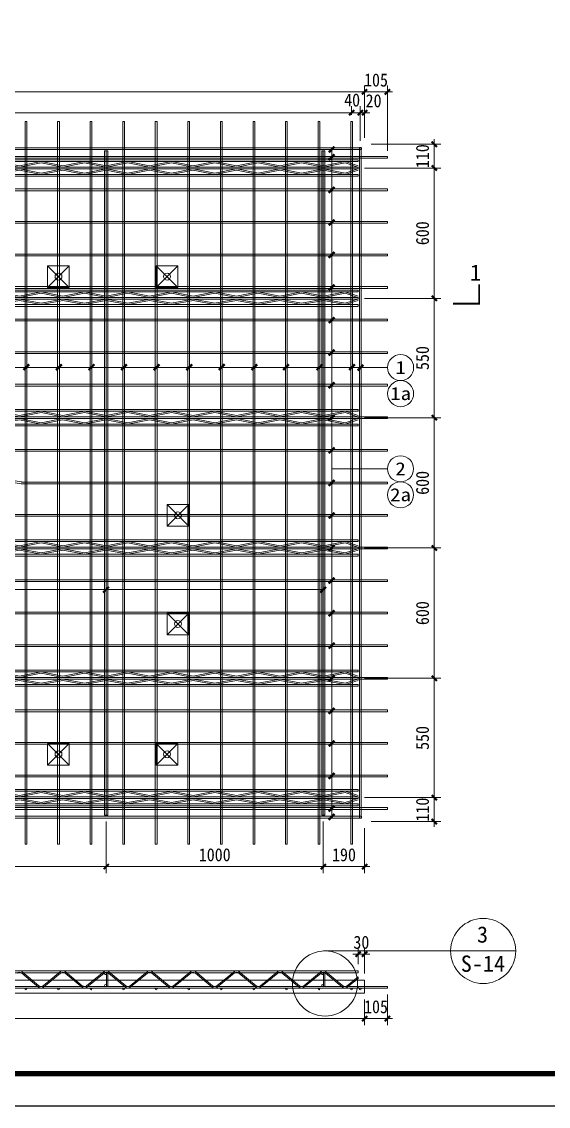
# Model space of a CAD drawing. Header units: millimetres. Extents: x 0 to 28815, y -2 to 20487.
# Drawn here: x 19755 to 22180, y -2 to 4994 of the extents above; entities that cross this region are included whole.
import ezdxf
from ezdxf.enums import TextEntityAlignment as Align

# ---------------------------------------------------------------- set-up
doc = ezdxf.new("R2010")
doc.units = ezdxf.units.MM
for name, color, linetype in [('DBD6X-1##长度', 4, 'Continuous'), ('S-DETL-TEXT', 7, 'Continuous'), ('YZ-标题文字', 2, 'Continuous'), ('YZ-索引图号', 3, 'Continuous'), ('图框2', 1, 'Continuous'), ('图框线', 7, 'Continuous'), ('桁架', 4, 'Continuous'), ('钢筋', 7, 'Continuous')]:
    doc.layers.add(name, color=color, linetype=linetype)
for name, color, linetype, lineweight in [('PUB_DIM', 3, 'Continuous', 15), ('YG-标注', 151, 'Continuous', 15), ('YZ-符号', 96, 'Continuous', 9), ('墙板支撑', 7, 'Continuous', 15), ('文字标注', 7, 'Continuous', 15), ('轮廓线', 2, 'Continuous', 13)]:
    doc.layers.add(name, color=color, linetype=linetype, lineweight=lineweight)
doc.styles.add('YG-样式 2', font='simhei.ttf')
doc.styles.add('YZ-样式 1', font='simhei.ttf', dxfattribs={"width": 0.85})
doc.styles.add('YZ-样式 2', font='simhei.ttf', dxfattribs={"width": 0.9})
doc.dimstyles.new('YZ-30', dxfattribs={"dimscale": 30, "dimtxt": 2, "dimasz": 0.8, "dimexe": 1, "dimexo": 1, "dimgap": 0.8, "dimtad": 1, "dimdec": 0, "dimzin": 1, "dimdsep": 46, "dimtxsty": 'YZ-样式 2', "dimblk": 'ARCHTICK', "dimcen": 250, "dimdle": 0.8, "dimclrd": 151, "dimclre": 151, "dimclrt": 7, "dimazin": 0, "dimtfac": 1, "dimtdec": 0, "dimtix": 1, "dimtmove": 2, "dimatfit": 2, "dimldrblk": 'ARCHTICK', "dimfxl": 1, "dimlwd": 9, "dimlwe": 9, "dimarcsym": 0})

# ---------------------------------------------------------------- blocks, each defined once
blk = doc.blocks.new('_ArchTick')
at = {"color": 0, "linetype": 'ByBlock', "const_width": 0.4}
blk.add_lwpolyline([(-0.5, -0.5), (0.5, 0.5)], dxfattribs=at)
blk = doc.blocks.new('*D213')
at = {"layer": 'DBD6X-1##长度', "color": 151, "lineweight": 9, "ltscale": 30, "transparency": 16777216}
for p, q in [((17614.2, 4459.5), (17614.2, 4700.7)), ((21334.2, 4459.5), (21334.2, 4700.7)), ((17590.2, 4670.7), (21358.2, 4670.7))]:
    blk.add_line(p, q, dxfattribs=at)
at = {"layer": 'Defpoints', "color": 0, "ltscale": 30, "transparency": 16777216}
for p in [(21334.2, 4670.7), (17614.2, 4429.5), (21334.2, 4429.5)]:
    blk.add_point(p, dxfattribs=at)
at = {"layer": 'DBD6X-1##长度', "color": 151, "lineweight": 9, "ltscale": 30, "transparency": 16777216, "xscale": 24, "yscale": 24, "zscale": 24, "rotation": 180}
blk.add_blockref('_ArchTick', (17614.2, 4670.7), dxfattribs=at)
at = {"layer": 'DBD6X-1##长度', "color": 151, "lineweight": 9, "ltscale": 30, "transparency": 16777216, "xscale": 24, "yscale": 24, "zscale": 24}
blk.add_blockref('_ArchTick', (21334.2, 4670.7), dxfattribs=at)
at = {"layer": 'DBD6X-1##长度', "color": 7, "lineweight": 9, "ltscale": 30, "transparency": 16777216, "insert": (19474.2, 4725), "char_height": 60, "attachment_point": 5, "style": 'YZ-样式 2'}
blk.add_mtext('3720', dxfattribs=at)
blk = doc.blocks.new('*D214')
at = {"layer": 'Defpoints', "color": 0, "ltscale": 30, "transparency": 16777216}
for p in [(21439.2, 4670.7), (21334.2, 4429.5), (21439.2, 4369.5)]:
    blk.add_point(p, dxfattribs=at)
at = {"layer": '钢筋', "color": 151, "lineweight": 9, "ltscale": 30, "transparency": 16777216}
for p, q in [((21334.2, 4459.5), (21334.2, 4700.7)), ((21439.2, 4399.5), (21439.2, 4700.7)), ((21334.2, 4670.7), (21310.2, 4670.7)), ((21334.2, 4670.7), (21439.2, 4670.7)), ((21439.2, 4670.7), (21463.2, 4670.7))]:
    blk.add_line(p, q, dxfattribs=at)
at = {"layer": '钢筋', "color": 151, "lineweight": 9, "ltscale": 30, "transparency": 16777216, "xscale": 24, "yscale": 24, "zscale": 24}
blk.add_blockref('_ArchTick', (21334.2, 4670.7), dxfattribs=at)
at = {"layer": '钢筋', "color": 151, "lineweight": 9, "ltscale": 30, "transparency": 16777216, "xscale": 24, "yscale": 24, "zscale": 24, "rotation": 180}
blk.add_blockref('_ArchTick', (21439.2, 4670.7), dxfattribs=at)
at = {"layer": '钢筋', "color": 7, "ltscale": 30, "transparency": 16777216, "insert": (21386.7, 4725), "char_height": 60, "attachment_point": 5, "style": 'YZ-样式 2'}
blk.add_mtext('105', dxfattribs=at)
blk = doc.blocks.new('*D215')
at = {"layer": 'Defpoints', "color": 0, "ltscale": 30, "transparency": 16777216}
for p in [(21314.2, 4574.8), (21274.2, 4534.5), (21314.2, 4414.5)]:
    blk.add_point(p, dxfattribs=at)
at = {"layer": '钢筋', "color": 151, "lineweight": 9, "ltscale": 30, "transparency": 16777216}
for p, q in [((21274.2, 4564.5), (21274.2, 4604.8)), ((21314.2, 4444.5), (21314.2, 4604.8)), ((21274.2, 4574.8), (21250.2, 4574.8)), ((21274.2, 4574.8), (21314.2, 4574.8)), ((21314.2, 4574.8), (21338.2, 4574.8))]:
    blk.add_line(p, q, dxfattribs=at)
at = {"layer": '钢筋', "color": 151, "lineweight": 9, "ltscale": 30, "transparency": 16777216, "xscale": 24, "yscale": 24, "zscale": 24}
blk.add_blockref('_ArchTick', (21274.2, 4574.8), dxfattribs=at)
at = {"layer": '钢筋', "color": 151, "lineweight": 9, "ltscale": 30, "transparency": 16777216, "xscale": 24, "yscale": 24, "zscale": 24, "rotation": 180}
blk.add_blockref('_ArchTick', (21314.2, 4574.8), dxfattribs=at)
at = {"layer": '钢筋', "color": 7, "ltscale": 30, "transparency": 16777216, "insert": (21276.8, 4632.8), "char_height": 60, "attachment_point": 5, "style": 'YZ-样式 2'}
blk.add_mtext('40', dxfattribs=at)
blk = doc.blocks.new('*D216')
at = {"layer": 'Defpoints', "color": 0, "ltscale": 30, "transparency": 16777216}
for p in [(21274.2, 4574.8), (17674.2, 4534.5), (21274.2, 4534.5)]:
    blk.add_point(p, dxfattribs=at)
at = {"layer": '钢筋', "color": 151, "lineweight": 9, "ltscale": 30, "transparency": 16777216}
for p, q in [((17674.2, 4564.5), (17674.2, 4604.8)), ((21274.2, 4564.5), (21274.2, 4604.8)), ((17650.2, 4574.8), (21298.2, 4574.8))]:
    blk.add_line(p, q, dxfattribs=at)
at = {"layer": '钢筋', "color": 151, "lineweight": 9, "ltscale": 30, "transparency": 16777216, "xscale": 24, "yscale": 24, "zscale": 24, "rotation": 180}
blk.add_blockref('_ArchTick', (17674.2, 4574.8), dxfattribs=at)
at = {"layer": '钢筋', "color": 151, "lineweight": 9, "ltscale": 30, "transparency": 16777216, "xscale": 24, "yscale": 24, "zscale": 24}
blk.add_blockref('_ArchTick', (21274.2, 4574.8), dxfattribs=at)
at = {"layer": '钢筋', "color": 7, "ltscale": 30, "transparency": 16777216, "insert": (19474.2, 4629.2), "char_height": 60, "attachment_point": 5, "style": 'YZ-样式 2'}
blk.add_mtext('150x24=3600', dxfattribs=at)
blk = doc.blocks.new('*D217')
at = {"layer": 'Defpoints', "color": 0, "ltscale": 30, "transparency": 16777216}
for p in [(21304.2, 4319.5), (21304.2, 3719.5), (21655.3, 3719.5)]:
    blk.add_point(p, dxfattribs=at)
at = {"layer": 'YG-标注', "color": 151, "lineweight": 9, "ltscale": 30, "transparency": 16777216}
for p, q in [((21334.2, 4319.5), (21685.3, 4319.5)), ((21655.3, 4343.5), (21655.3, 3695.5)), ((21334.2, 3719.5), (21685.3, 3719.5))]:
    blk.add_line(p, q, dxfattribs=at)
at = {"layer": 'YG-标注', "color": 151, "lineweight": 9, "ltscale": 30, "transparency": 16777216, "xscale": 24, "yscale": 24, "zscale": 24}
for p, rotation in [((21655.3, 4319.5), 90), ((21655.3, 3719.5), 270)]:
    blk.add_blockref('_ArchTick', p, dxfattribs=dict(at, rotation=rotation))
at = {"layer": 'YG-标注', "color": 7, "lineweight": 9, "ltscale": 30, "transparency": 16777216, "insert": (21601, 4019.5), "char_height": 60, "attachment_point": 5, "rotation": 90, "style": 'YZ-样式 2'}
blk.add_mtext('600', dxfattribs=at)
blk = doc.blocks.new('*D218')
at = {"layer": 'Defpoints', "color": 0, "ltscale": 30, "transparency": 16777216}
for p in [(21304.2, 1419.5), (21655.3, 1419.5), (21334.2, 1309.5)]:
    blk.add_point(p, dxfattribs=at)
at = {"layer": '钢筋', "color": 151, "lineweight": 9, "ltscale": 30, "transparency": 16777216}
for p, q in [((21334.2, 1419.5), (21685.3, 1419.5)), ((21655.3, 1419.5), (21655.3, 1443.5)), ((21655.3, 1309.5), (21655.3, 1419.5)), ((21364.2, 1309.5), (21685.3, 1309.5)), ((21655.3, 1309.5), (21655.3, 1285.5))]:
    blk.add_line(p, q, dxfattribs=at)
at = {"layer": '钢筋', "color": 151, "lineweight": 9, "ltscale": 30, "transparency": 16777216, "xscale": 24, "yscale": 24, "zscale": 24}
for p, rotation in [((21655.3, 1419.5), 270), ((21655.3, 1309.5), 90)]:
    blk.add_blockref('_ArchTick', p, dxfattribs=dict(at, rotation=rotation))
at = {"layer": '钢筋', "color": 7, "ltscale": 30, "transparency": 16777216, "insert": (21601, 1364.5), "char_height": 60, "attachment_point": 5, "rotation": 90, "style": 'YZ-样式 2'}
blk.add_mtext('110', dxfattribs=at)
blk = doc.blocks.new('*D219')
at = {"layer": 'Defpoints', "color": 0, "ltscale": 30, "transparency": 16777216}
for p in [(21304.2, 3169.5), (21304.2, 2569.5), (21655.3, 2569.5)]:
    blk.add_point(p, dxfattribs=at)
at = {"layer": '钢筋', "color": 151, "lineweight": 9, "ltscale": 30, "transparency": 16777216}
for p, q in [((21334.2, 3169.5), (21685.3, 3169.5)), ((21655.3, 3193.5), (21655.3, 2545.5)), ((21334.2, 2569.5), (21685.3, 2569.5))]:
    blk.add_line(p, q, dxfattribs=at)
at = {"layer": '钢筋', "color": 151, "lineweight": 9, "ltscale": 30, "transparency": 16777216, "xscale": 24, "yscale": 24, "zscale": 24}
for p, rotation in [((21655.3, 3169.5), 90), ((21655.3, 2569.5), 270)]:
    blk.add_blockref('_ArchTick', p, dxfattribs=dict(at, rotation=rotation))
at = {"layer": '钢筋', "color": 7, "ltscale": 30, "transparency": 16777216, "insert": (21601, 2869.5), "char_height": 60, "attachment_point": 5, "rotation": 90, "style": 'YZ-样式 2'}
blk.add_mtext('600', dxfattribs=at)
blk = doc.blocks.new('*D220')
at = {"layer": 'Defpoints', "color": 0, "ltscale": 30, "transparency": 16777216}
for p in [(21304.2, 2569.5), (21304.2, 1969.5), (21655.3, 1969.5)]:
    blk.add_point(p, dxfattribs=at)
at = {"layer": '钢筋', "color": 151, "lineweight": 9, "ltscale": 30, "transparency": 16777216}
for p, q in [((21334.2, 2569.5), (21685.3, 2569.5)), ((21655.3, 2593.5), (21655.3, 1945.5)), ((21334.2, 1969.5), (21685.3, 1969.5))]:
    blk.add_line(p, q, dxfattribs=at)
at = {"layer": '钢筋', "color": 151, "lineweight": 9, "ltscale": 30, "transparency": 16777216, "xscale": 24, "yscale": 24, "zscale": 24}
for p, rotation in [((21655.3, 2569.5), 90), ((21655.3, 1969.5), 270)]:
    blk.add_blockref('_ArchTick', p, dxfattribs=dict(at, rotation=rotation))
at = {"layer": '钢筋', "color": 7, "ltscale": 30, "transparency": 16777216, "insert": (21601, 2269.5), "char_height": 60, "attachment_point": 5, "rotation": 90, "style": 'YZ-样式 2'}
blk.add_mtext('600', dxfattribs=at)
blk = doc.blocks.new('*D221')
at = {"layer": 'Defpoints', "color": 0, "ltscale": 30, "transparency": 16777216}
for p in [(21304.2, 1969.5), (21304.2, 1419.5), (21655.3, 1419.5)]:
    blk.add_point(p, dxfattribs=at)
at = {"layer": '钢筋', "color": 151, "lineweight": 9, "ltscale": 30, "transparency": 16777216}
for p, q in [((21334.2, 1969.5), (21685.3, 1969.5)), ((21655.3, 1993.5), (21655.3, 1395.5)), ((21334.2, 1419.5), (21685.3, 1419.5))]:
    blk.add_line(p, q, dxfattribs=at)
at = {"layer": '钢筋', "color": 151, "lineweight": 9, "ltscale": 30, "transparency": 16777216, "xscale": 24, "yscale": 24, "zscale": 24}
for p, rotation in [((21655.3, 1969.5), 90), ((21655.3, 1419.5), 270)]:
    blk.add_blockref('_ArchTick', p, dxfattribs=dict(at, rotation=rotation))
at = {"layer": '钢筋', "color": 7, "ltscale": 30, "transparency": 16777216, "insert": (21601, 1694.5), "char_height": 60, "attachment_point": 5, "rotation": 90, "style": 'YZ-样式 2'}
blk.add_mtext('550', dxfattribs=at)
blk = doc.blocks.new('*D222')
at = {"layer": 'Defpoints', "color": 0, "ltscale": 30, "transparency": 16777216}
for p in [(21334.2, 4429.5), (21655.3, 4429.5), (21304.2, 4319.5)]:
    blk.add_point(p, dxfattribs=at)
at = {"layer": '钢筋', "color": 151, "lineweight": 9, "ltscale": 30, "transparency": 16777216}
for p, q in [((21655.3, 4429.5), (21655.3, 4453.5)), ((21364.2, 4429.5), (21685.3, 4429.5)), ((21655.3, 4319.5), (21655.3, 4429.5)), ((21334.2, 4319.5), (21685.3, 4319.5)), ((21655.3, 4319.5), (21655.3, 4295.5))]:
    blk.add_line(p, q, dxfattribs=at)
at = {"layer": '钢筋', "color": 151, "lineweight": 9, "ltscale": 30, "transparency": 16777216, "xscale": 24, "yscale": 24, "zscale": 24}
for p, rotation in [((21655.3, 4429.5), 270), ((21655.3, 4319.5), 90)]:
    blk.add_blockref('_ArchTick', p, dxfattribs=dict(at, rotation=rotation))
at = {"layer": '钢筋', "color": 7, "ltscale": 30, "transparency": 16777216, "insert": (21601, 4374.5), "char_height": 60, "attachment_point": 5, "rotation": 90, "style": 'YZ-样式 2'}
blk.add_mtext('110', dxfattribs=at)
blk = doc.blocks.new('A$C7C4453D7')
at = {"color": 3, "lineweight": 15, "xscale": -80, "yscale": 80, "zscale": 80, "rotation": 180}
blk.add_blockref('_ArchTick', (0, 0), dxfattribs=at)
blk = doc.blocks.new('*D226')
at = {"layer": 'Defpoints', "color": 0, "ltscale": 30, "transparency": 16777216}
for p in [(21334.2, 4574.8), (21314.2, 4414.5), (21334.2, 4429.5)]:
    blk.add_point(p, dxfattribs=at)
at = {"layer": '钢筋', "color": 151, "lineweight": 9, "ltscale": 30, "transparency": 16777216}
for p, q in [((21314.2, 4444.5), (21314.2, 4604.8)), ((21334.2, 4459.5), (21334.2, 4604.8)), ((21314.2, 4574.8), (21290.2, 4574.8)), ((21314.2, 4574.8), (21334.2, 4574.8)), ((21334.2, 4574.8), (21358.2, 4574.8))]:
    blk.add_line(p, q, dxfattribs=at)
at = {"layer": '钢筋', "color": 151, "lineweight": 9, "ltscale": 30, "transparency": 16777216, "xscale": 24, "yscale": 24, "zscale": 24}
blk.add_blockref('_ArchTick', (21314.2, 4574.8), dxfattribs=at)
at = {"layer": '钢筋', "color": 151, "lineweight": 9, "ltscale": 30, "transparency": 16777216, "xscale": 24, "yscale": 24, "zscale": 24, "rotation": 180}
blk.add_blockref('_ArchTick', (21334.2, 4574.8), dxfattribs=at)
at = {"layer": '钢筋', "color": 7, "ltscale": 30, "transparency": 16777216, "insert": (21375.5, 4629.2), "char_height": 60, "attachment_point": 5, "style": 'YZ-样式 2'}
blk.add_mtext('20', dxfattribs=at)
blk = doc.blocks.new('A$C04E44E2E')
at = {"layer": '桁架', "color": 4, "lineweight": 9}
for p, q in [((-3660, 38), (0, 38)), ((0, 30), (-3660, 30)), ((-3560, 10), (-3660, 30)), ((-3660, 23.7), (-3560.9, 4)), ((-3660, 4), (0, 4)), ((-3460, 30), (-3560, 10)), ((-3559.1, 4), (-3460, 23.7)), ((-3360, 10), (-3460, 30)), ((-3460, 23.7), (-3360.9, 4)), ((-3360.9, 4), (-3359.1, 4)), ((-3260, 30), (-3360, 10)), ((-3359.1, 4), (-3260, 23.7)), ((-3160, 10), (-3260, 30)), ((-3260, 23.7), (-3160.9, 4)), ((-3160.9, 4), (-3159.1, 4)), ((-3160.9, 4), (-3159.3, 4)), ((-3060, 30), (-3160, 10)), ((-3159.1, 4), (-3060, 23.7)), ((-2960, 10), (-3060, 30)), ((-3060, 23.7), (-2960.9, 4)), ((-2960.9, 4), (-2959.1, 4)), ((-2960.9, 4), (-2959.1, 4)), ((-2960.9, 4), (-2959.3, 4)), ((-2860, 30), (-2960, 10)), ((-2959.1, 4), (-2860, 23.7)), ((-2760, 10), (-2860, 30)), ((-2860, 23.7), (-2760.9, 4)), ((-2760.9, 4), (-2759.1, 4)), ((-2660, 30), (-2760, 10)), ((-2759.1, 4), (-2660, 23.7)), ((-2560, 10), (-2660, 30)), ((-2660, 23.7), (-2560.9, 4)), ((-2560.9, 4), (-2559.1, 4)), ((-2460, 30), (-2560, 10)), ((-2559.1, 4), (-2460, 23.7)), ((-2360, 10), (-2460, 30)), ((-2460, 23.7), (-2360.9, 4)), ((-2360.9, 4), (-2359.1, 4)), ((-2260, 30), (-2360, 10)), ((-2359.1, 4), (-2260, 23.7)), ((-2160, 10), (-2260, 30)), ((-2260, 23.7), (-2160.9, 4)), ((-2160.9, 4), (-2159.1, 4)), ((-2060, 30), (-2160, 10)), ((-2159.1, 4), (-2060, 23.7)), ((-1960, 10), (-2060, 30)), ((-2060, 23.7), (-1960.9, 4)), ((-1960.9, 4), (-1959.3, 4)), ((-1860, 30), (-1960, 10)), ((-1959.3, 4), (-1860, 23.7)), ((-1760, 10), (-1860, 30)), ((-1860, 23.7), (-1760.9, 4)), ((-1760.9, 4), (-1759.1, 4)), ((-1660, 30), (-1760, 10)), ((-1759.1, 4), (-1660, 23.7)), ((-1560, 10), (-1660, 30)), ((-1660, 23.7), (-1560.9, 4)), ((-1560.9, 4), (-1559.1, 4)), ((-1460, 30), (-1560, 10)), ((-1559.1, 4), (-1460, 23.7)), ((-1360, 10), (-1460, 30)), ((-1460, 23.7), (-1360.9, 4)), ((-1360.9, 4), (-1359.1, 4)), ((-1260, 30), (-1360, 10)), ((-1359.1, 4), (-1260, 23.7)), ((-1160, 10), (-1260, 30)), ((-1260, 23.7), (-1160.9, 4)), ((-1160.9, 4), (-1159.1, 4)), ((-1160.9, 4), (-1159.3, 4)), ((-1060, 30), (-1160, 10)), ((-1159.1, 4), (-1060, 23.7)), ((-960, 10), (-1060, 30)), ((-1060, 23.7), (-960.9, 4)), ((-960.9, 4), (-959.1, 4)), ((-960.9, 4), (-959.1, 4)), ((-960.9, 4), (-959.3, 4)), ((-860, 30), (-960, 10)), ((-959.1, 4), (-860, 23.7)), ((-760, 10), (-860, 30)), ((-860, 23.7), (-760.9, 4)), ((-760.9, 4), (-759.1, 4)), ((-660, 30), (-760, 10)), ((-759.1, 4), (-660, 23.7)), ((-560, 10), (-660, 30)), ((-660, 23.7), (-560.9, 4)), ((-560.9, 4), (-559.1, 4)), ((-460, 30), (-560, 10)), ((-559.1, 4), (-460, 23.7)), ((-360, 10), (-460, 30)), ((-460, 23.7), (-360.9, 4)), ((-360.9, 4), (-359.1, 4)), ((-260, 30), (-360, 10)), ((-359.1, 4), (-260, 23.7)), ((-160, 10), (-260, 30)), ((-260, 23.7), (-160.9, 4)), ((-160.9, 4), (-159.1, 4)), ((-60, 30), (-160, 10)), ((-159.1, 4), (-60, 23.7)), ((0.2, 10), (-60, 30)), ((-60, 23.7), (-0.7, 4)), ((0, 38), (0, 30)), ((0, 4), (0, -4)), ((0, -4), (-3660, -4)), ((-3660, -22.7), (-3560.9, -4)), ((-3560, -10), (-3660, -29)), ((0, -29), (-3660, -29)), ((-3660, -37), (0, -37)), ((-3460, -29), (-3560, -10)), ((-3559.1, -4), (-3460, -22.7)), ((-3460, -22.7), (-3360.9, -4)), ((-3360, -10), (-3460, -29)), ((-3360.9, -4), (-3359.1, -4)), ((-3260, -29), (-3360, -10)), ((-3359.1, -4), (-3260, -22.7)), ((-3260, -22.7), (-3160.9, -4)), ((-3160, -10), (-3260, -29)), ((-3160.9, -4), (-3159.1, -4)), ((-3160.9, -4), (-3159.3, -4)), ((-3060, -29), (-3160, -10)), ((-3159.1, -4), (-3060, -22.7)), ((-3060, -22.7), (-2960.9, -4)), ((-2960, -10), (-3060, -29)), ((-2960.9, -4), (-2959.1, -4)), ((-2960.9, -4), (-2959.1, -4)), ((-2960.9, -4), (-2959.3, -4)), ((-2860, -29), (-2960, -10)), ((-2959.1, -4), (-2860, -22.7)), ((-2860, -22.7), (-2760.9, -4)), ((-2760, -10), (-2860, -29)), ((-2760.9, -4), (-2759.1, -4)), ((-2660, -29), (-2760, -10)), ((-2759.1, -4), (-2660, -22.7)), ((-2660, -22.7), (-2560.9, -4)), ((-2560, -10), (-2660, -29)), ((-2560.9, -4), (-2559.1, -4)), ((-2460, -29), (-2560, -10)), ((-2559.1, -4), (-2460, -22.7)), ((-2460, -22.7), (-2360.9, -4)), ((-2360, -10), (-2460, -29)), ((-2360.9, -4), (-2359.1, -4)), ((-2260, -29), (-2360, -10)), ((-2359.1, -4), (-2260, -22.7)), ((-2260, -22.7), (-2160.9, -4)), ((-2160, -10), (-2260, -29)), ((-2160.9, -4), (-2159.1, -4)), ((-2060, -29), (-2160, -10)), ((-2159.1, -4), (-2060, -22.7)), ((-2060, -22.7), (-1960.9, -4)), ((-1960, -10), (-2060, -29)), ((-1960.9, -4), (-1959.3, -4)), ((-1860, -29), (-1960, -10)), ((-1959.3, -4), (-1860, -22.7)), ((-1860, -22.7), (-1760.9, -4)), ((-1760, -10), (-1860, -29)), ((-1760.9, -4), (-1759.1, -4)), ((-1660, -29), (-1760, -10)), ((-1759.1, -4), (-1660, -22.7)), ((-1660, -22.7), (-1560.9, -4)), ((-1560, -10), (-1660, -29)), ((-1560.9, -4), (-1559.1, -4)), ((-1460, -29), (-1560, -10)), ((-1559.1, -4), (-1460, -22.7)), ((-1460, -22.7), (-1360.9, -4)), ((-1360, -10), (-1460, -29)), ((-1360.9, -4), (-1359.1, -4)), ((-1260, -29), (-1360, -10)), ((-1359.1, -4), (-1260, -22.7)), ((-1260, -22.7), (-1160.9, -4)), ((-1160, -10), (-1260, -29)), ((-1160.9, -4), (-1159.1, -4)), ((-1160.9, -4), (-1159.3, -4)), ((-1060, -29), (-1160, -10)), ((-1159.1, -4), (-1060, -22.7)), ((-1060, -22.7), (-960.9, -4)), ((-960, -10), (-1060, -29)), ((-960.9, -4), (-959.1, -4)), ((-960.9, -4), (-959.1, -4)), ((-960.9, -4), (-959.3, -4)), ((-860, -29), (-960, -10)), ((-959.1, -4), (-860, -22.7)), ((-860, -22.7), (-760.9, -4)), ((-760, -10), (-860, -29)), ((-760.9, -4), (-759.1, -4)), ((-660, -29), (-760, -10)), ((-759.1, -4), (-660, -22.7)), ((-660, -22.7), (-560.9, -4)), ((-560, -10), (-660, -29)), ((-560.9, -4), (-559.1, -4)), ((-460, -29), (-560, -10)), ((-559.1, -4), (-460, -22.7)), ((-460, -22.7), (-360.9, -4)), ((-360, -10), (-460, -29)), ((-360.9, -4), (-359.1, -4)), ((-260, -29), (-360, -10)), ((-359.1, -4), (-260, -22.7)), ((-260, -22.7), (-160.9, -4)), ((-160, -10), (-260, -29)), ((-160.9, -4), (-159.1, -4)), ((-60, -29), (-160, -10)), ((-159.1, -4), (-60, -22.7)), ((-60, -22.7), (-0.7, -4)), ((0.2, -10), (-60, -29)), ((0, -37), (0, -29))]:
    blk.add_line(p, q, dxfattribs=at)
blk = doc.blocks.new('*D227')
at = {"layer": 'Defpoints', "color": 0, "ltscale": 30, "transparency": 16777216}
for p in [(21304.2, 3719.5), (21655.3, 3719.5), (21304.2, 3169.5)]:
    blk.add_point(p, dxfattribs=at)
at = {"layer": 'YG-标注', "color": 151, "lineweight": 9, "ltscale": 30, "transparency": 16777216}
for p, q in [((21334.2, 3719.5), (21685.3, 3719.5)), ((21655.3, 3145.5), (21655.3, 3743.5)), ((21334.2, 3169.5), (21685.3, 3169.5))]:
    blk.add_line(p, q, dxfattribs=at)
at = {"layer": 'YG-标注', "color": 151, "lineweight": 9, "ltscale": 30, "transparency": 16777216, "xscale": 24, "yscale": 24, "zscale": 24}
for p, rotation in [((21655.3, 3719.5), 90), ((21655.3, 3169.5), 270)]:
    blk.add_blockref('_ArchTick', p, dxfattribs=dict(at, rotation=rotation))
at = {"layer": 'YG-标注', "color": 7, "ltscale": 30, "transparency": 16777216, "insert": (21601, 3444.5), "char_height": 60, "attachment_point": 5, "rotation": 90, "style": 'YZ-样式 2'}
blk.add_mtext('550', dxfattribs=at)
blk = doc.blocks.new('A$C0ABE7B75')
at = {"layer": '钢筋', "color": 4, "lineweight": 13}
for points in [[(-7.3, 0), (7.2, 0), (7.2, 3000), (7.2, 3060), (-7.3, 3060)], [(-7.3, 3060), (-7.3, 3060), (-7.3, 0)], [(-0.8, 3060), (-0.8, 3000), (-0.8, 0)]]:
    blk.add_lwpolyline(points, dxfattribs=at)
blk = doc.blocks.new('*D246')
at = {"layer": 'Defpoints', "color": 0, "ltscale": 30, "transparency": 16777216}
for p in [(18944, 1339.5), (20144, 1339.5), (20144, 1101.7)]:
    blk.add_point(p, dxfattribs=at)
at = {"layer": 'YG-标注', "color": 151, "lineweight": 9, "ltscale": 30, "transparency": 16777216}
for p, q in [((18944, 1309.5), (18944, 1071.7)), ((20144, 1309.5), (20144, 1071.7)), ((18920, 1101.7), (20168, 1101.7))]:
    blk.add_line(p, q, dxfattribs=at)
at = {"layer": 'YG-标注', "color": 151, "lineweight": 9, "ltscale": 30, "transparency": 16777216, "xscale": 24, "yscale": 24, "zscale": 24, "rotation": 180}
blk.add_blockref('_ArchTick', (18944, 1101.7), dxfattribs=at)
at = {"layer": 'YG-标注', "color": 151, "lineweight": 9, "ltscale": 30, "transparency": 16777216, "xscale": 24, "yscale": 24, "zscale": 24}
blk.add_blockref('_ArchTick', (20144, 1101.7), dxfattribs=at)
at = {"layer": 'YG-标注', "color": 7, "ltscale": 30, "transparency": 16777216, "insert": (19544, 1156), "char_height": 60, "attachment_point": 5, "style": 'YZ-样式 2'}
blk.add_mtext('1200', dxfattribs=at)
blk = doc.blocks.new('*D247')
at = {"layer": 'Defpoints', "color": 0, "ltscale": 30, "transparency": 16777216}
for p in [(20144, 1339.5), (21144, 1339.5), (21144, 1101.7)]:
    blk.add_point(p, dxfattribs=at)
at = {"layer": 'YG-标注', "color": 151, "lineweight": 9, "ltscale": 30, "transparency": 16777216}
for p, q in [((20144, 1309.5), (20144, 1071.7)), ((21144, 1309.5), (21144, 1071.7)), ((20120, 1101.7), (21168, 1101.7))]:
    blk.add_line(p, q, dxfattribs=at)
at = {"layer": 'YG-标注', "color": 151, "lineweight": 9, "ltscale": 30, "transparency": 16777216, "xscale": 24, "yscale": 24, "zscale": 24, "rotation": 180}
blk.add_blockref('_ArchTick', (20144, 1101.7), dxfattribs=at)
at = {"layer": 'YG-标注', "color": 151, "lineweight": 9, "ltscale": 30, "transparency": 16777216, "xscale": 24, "yscale": 24, "zscale": 24}
blk.add_blockref('_ArchTick', (21144, 1101.7), dxfattribs=at)
at = {"layer": 'YG-标注', "color": 7, "ltscale": 30, "transparency": 16777216, "insert": (20644, 1156), "char_height": 60, "attachment_point": 5, "style": 'YZ-样式 2'}
blk.add_mtext('1000', dxfattribs=at)
blk = doc.blocks.new('*D248')
at = {"layer": 'Defpoints', "color": 0, "ltscale": 30, "transparency": 16777216}
for p in [(21144, 1339.5), (21334.2, 1309.5), (21334.2, 1101.7)]:
    blk.add_point(p, dxfattribs=at)
at = {"layer": 'YG-标注', "color": 151, "lineweight": 9, "ltscale": 30, "transparency": 16777216}
for p, q in [((21144, 1309.5), (21144, 1071.7)), ((21334.2, 1279.5), (21334.2, 1071.7)), ((21120, 1101.7), (21358.2, 1101.7))]:
    blk.add_line(p, q, dxfattribs=at)
at = {"layer": 'YG-标注', "color": 151, "lineweight": 9, "ltscale": 30, "transparency": 16777216, "xscale": 24, "yscale": 24, "zscale": 24, "rotation": 180}
blk.add_blockref('_ArchTick', (21144, 1101.7), dxfattribs=at)
at = {"layer": 'YG-标注', "color": 151, "lineweight": 9, "ltscale": 30, "transparency": 16777216, "xscale": 24, "yscale": 24, "zscale": 24}
blk.add_blockref('_ArchTick', (21334.2, 1101.7), dxfattribs=at)
at = {"layer": 'YG-标注', "color": 7, "ltscale": 30, "transparency": 16777216, "insert": (21239.1, 1156), "char_height": 60, "attachment_point": 5, "style": 'YZ-样式 2'}
blk.add_mtext('190', dxfattribs=at)
blk = doc.blocks.new('*D257')
at = {"layer": 'Defpoints', "color": 0, "ltscale": 30, "transparency": 16777216}
for p in [(17614.2, 519.2), (21334.2, 519.2), (21334.2, 401.7)]:
    blk.add_point(p, dxfattribs=at)
at = {"layer": 'YG-标注', "color": 151, "lineweight": 9, "ltscale": 30, "transparency": 16777216}
for p, q in [((17614.2, 489.2), (17614.2, 371.7)), ((21334.2, 489.2), (21334.2, 371.7)), ((17590.2, 401.7), (21358.2, 401.7))]:
    blk.add_line(p, q, dxfattribs=at)
at = {"layer": 'YG-标注', "color": 151, "lineweight": 9, "ltscale": 30, "transparency": 16777216, "xscale": 24, "yscale": 24, "zscale": 24, "rotation": 180}
blk.add_blockref('_ArchTick', (17614.2, 401.7), dxfattribs=at)
at = {"layer": 'YG-标注', "color": 151, "lineweight": 9, "ltscale": 30, "transparency": 16777216, "xscale": 24, "yscale": 24, "zscale": 24}
blk.add_blockref('_ArchTick', (21334.2, 401.7), dxfattribs=at)
at = {"layer": 'YG-标注', "color": 7, "lineweight": 9, "ltscale": 30, "transparency": 16777216, "insert": (19474.2, 456), "char_height": 60, "attachment_point": 5, "style": 'YZ-样式 2'}
blk.add_mtext('3720', dxfattribs=at)
blk = doc.blocks.new('*D258')
at = {"layer": 'Defpoints', "color": 0, "ltscale": 30, "transparency": 16777216}
for p in [(21334.2, 519.2), (21439.2, 542.2), (21439.2, 401.7)]:
    blk.add_point(p, dxfattribs=at)
at = {"layer": 'YG-标注', "color": 151, "lineweight": 9, "ltscale": 30, "transparency": 16777216}
for p, q in [((21439.2, 512.2), (21439.2, 371.7)), ((21334.2, 489.2), (21334.2, 371.7)), ((21334.2, 401.7), (21310.2, 401.7)), ((21334.2, 401.7), (21439.2, 401.7)), ((21439.2, 401.7), (21463.2, 401.7))]:
    blk.add_line(p, q, dxfattribs=at)
at = {"layer": 'YG-标注', "color": 151, "lineweight": 9, "ltscale": 30, "transparency": 16777216, "xscale": 24, "yscale": 24, "zscale": 24}
blk.add_blockref('_ArchTick', (21334.2, 401.7), dxfattribs=at)
at = {"layer": 'YG-标注', "color": 151, "lineweight": 9, "ltscale": 30, "transparency": 16777216, "xscale": 24, "yscale": 24, "zscale": 24, "rotation": 180}
blk.add_blockref('_ArchTick', (21439.2, 401.7), dxfattribs=at)
at = {"layer": 'YG-标注', "color": 7, "lineweight": 9, "ltscale": 30, "transparency": 16777216, "insert": (21386.7, 456), "char_height": 60, "attachment_point": 5, "style": 'YZ-样式 2'}
blk.add_mtext('105', dxfattribs=at)
blk = doc.blocks.new('*D259')
at = {"layer": 'Defpoints', "color": 0, "ltscale": 30, "transparency": 16777216}
for p in [(21304.2, 698.6), (21304.2, 622.3), (21334.2, 579.2)]:
    blk.add_point(p, dxfattribs=at)
at = {"layer": 'YG-标注', "color": 151, "lineweight": 9, "ltscale": 30, "transparency": 16777216}
for p, q in [((21304.2, 652.3), (21304.2, 728.6)), ((21334.2, 609.2), (21334.2, 728.6)), ((21304.2, 698.6), (21280.2, 698.6)), ((21334.2, 698.6), (21304.2, 698.6)), ((21334.2, 698.6), (21358.2, 698.6))]:
    blk.add_line(p, q, dxfattribs=at)
at = {"layer": 'YG-标注', "color": 151, "lineweight": 9, "ltscale": 30, "transparency": 16777216, "xscale": 24, "yscale": 24, "zscale": 24}
blk.add_blockref('_ArchTick', (21304.2, 698.6), dxfattribs=at)
at = {"layer": 'YG-标注', "color": 151, "lineweight": 9, "ltscale": 30, "transparency": 16777216, "xscale": 24, "yscale": 24, "zscale": 24, "rotation": 180}
blk.add_blockref('_ArchTick', (21334.2, 698.6), dxfattribs=at)
at = {"layer": 'YG-标注', "color": 7, "lineweight": 9, "ltscale": 30, "transparency": 16777216, "insert": (21319.2, 752.9), "char_height": 60, "attachment_point": 5, "style": 'YZ-样式 2'}
blk.add_mtext('30', dxfattribs=at)
blk = doc.blocks.new('A$C184909A8')
at = {"layer": '桁架', "color": 4, "lineweight": 9}
for p, q in [((-6.5, 0), (-6.5, -62.1)), ((0, 0), (0, -62.1))]:
    blk.add_line(p, q, dxfattribs=at)
for centre in [(-10.5, -4), (-10.5, -58.1)]:
    blk.add_circle(centre, 4, dxfattribs=at)
blk = doc.blocks.new('A$C6C6A476D')
at = {"layer": '墙板支撑', "color": 6, "ltscale": 30}
for p, q in [((50, 50), (-50, -50)), ((-50, 50), (50, -50))]:
    blk.add_line(p, q, dxfattribs=at)
blk.add_lwpolyline([(-50, 50), (50, 50), (50, -50), (-50, -50)], close=True, dxfattribs=at)
blk.add_circle((0, 0), 16, dxfattribs=at)
blk = doc.blocks.new('A$C35D967A2')
at = {"layer": '墙板支撑', "color": 0, "ltscale": 30}
for p in [(50, 50), (550, 50)]:
    blk.add_blockref('A$C6C6A476D', p, dxfattribs=at)

msp = doc.modelspace()

# ---------------------------------------------------------------- linework, layer by layer
at = {"layer": 'PUB_DIM', "color": 1, "const_width": 9}
msp.add_lwpolyline([(21861.9, 3784.4), (21861.9, 3694.4), (21741.9, 3694.4)], dxfattribs=at)
at = {"layer": 'YZ-符号', "color": 3, "lineweight": 13}
for p, q in [((21182.8, 4413.5), (21182.8, 1325.5)), ((17640.2, 3400.5), (21440.1, 3400.5)), ((21182.8, 2934.3), (21439.7, 2934.3))]:
    msp.add_line(p, q, dxfattribs=at)
at = {"layer": 'YZ-符号', "color": 3}
msp.add_line((21143.2, 2377.7), (17478.8, 2377.7), dxfattribs=at)
at = {"layer": 'YZ-符号', "color": 1, "lineweight": 13, "ltscale": 100}
msp.add_line((21145.3, 713.1), (21730.5, 713.1), dxfattribs=at)
at = {"layer": 'YZ-符号', "color": 1, "ltscale": 100}
msp.add_line((22030.5, 713.1), (21730.5, 713.1), dxfattribs=at)
at = {"layer": 'YZ-符号', "color": 3}
for centre in [(21500.1, 3400.5), (21500.1, 3280.5), (21499.7, 2934.3), (21499.7, 2814.3)]:
    msp.add_circle(centre, 60, dxfattribs=at)
at = {"layer": 'YZ-符号', "color": 1, "ltscale": 100}
for centre in [(21880.5, 713.1), (21152, 563.3)]:
    msp.add_circle(centre, 150, dxfattribs=at)
at = {"layer": '图框2', "color": 1}
msp.add_lwpolyline([(16127.3, -2.4), (16127.3, 8907.6), (28727.3, 8907.7), (28727.3, -2.3)], close=True, dxfattribs=at)
at = {"layer": '图框线', "const_width": 24}
msp.add_lwpolyline([(16427.3, 8757.7), (28577.3, 8757.7), (28577.3, 147.6), (16427.3, 147.6)], close=True, dxfattribs=at)
at = {"layer": '桁架', "color": 4, "lineweight": 9}
for p, q in [((17644.2, 622.3), (21304.2, 622.3)), ((21304.2, 612.3), (17644.2, 612.3)), ((19754.8, 618.5), (19834, 553)), ((19754.8, 611.1), (19834.2, 545.6)), ((19934.2, 618.6), (19854, 552.9)), ((19934.1, 611.2), (19854.6, 545.8)), ((19954.8, 618.5), (20034, 553)), ((19954.8, 611.1), (20034.2, 545.6)), ((20134.2, 618.6), (20054, 552.9)), ((20134.1, 611.2), (20054.6, 545.8)), ((20154.8, 618.5), (20234, 553)), ((20154.8, 611.1), (20234.2, 545.6)), ((20334.2, 618.6), (20254, 552.9)), ((20334.1, 611.2), (20254.6, 545.8)), ((20354.8, 618.5), (20434, 553)), ((20354.8, 611.1), (20434.2, 545.6)), ((20534.2, 618.6), (20454, 552.9)), ((20534.1, 611.2), (20454.6, 545.8)), ((20554.8, 618.5), (20634, 553)), ((20554.8, 611.1), (20634.2, 545.6)), ((20734.2, 618.6), (20654, 552.9)), ((20734.1, 611.2), (20654.6, 545.8)), ((20754.8, 618.5), (20834, 553)), ((20754.8, 611.1), (20834.2, 545.6)), ((20934.2, 618.6), (20854, 552.9)), ((20934.1, 611.2), (20854.6, 545.8)), ((20954.8, 618.5), (21034, 553)), ((20954.8, 611.1), (21034.2, 545.6)), ((21134.2, 618.6), (21054, 552.9)), ((21134.1, 611.2), (21054.6, 545.8)), ((21154.8, 618.5), (21234, 553)), ((21154.8, 611.1), (21234.2, 545.6)), ((21304.2, 612.3), (21304.2, 622.3)), ((17644.2, 550.2), (21304.2, 550.2)), ((21304.2, 594.1), (21254, 552.9)), ((21304.2, 586.7), (21254.6, 545.8)), ((21304.2, 594.1), (21304.2, 586.7)), ((21304.2, 550.2), (21304.2, 542.2)), ((21304.2, 542.2), (17644.2, 542.2))]:
    msp.add_line(p, q, dxfattribs=at)
for centre, radius, start, end in [((19744.4, 598.4), 16.5, 50.8447, 128.6685), ((19944.4, 598.4), 16.5, 50.8447, 128.6685), ((19944.4, 606), 16.2, 50.127, 128.9467), ((20144.4, 598.4), 16.5, 50.8447, 128.6685), ((20144.4, 606), 16.2, 50.127, 128.9467), ((20344.4, 598.4), 16.5, 50.8447, 128.6685), ((20344.4, 606), 16.2, 50.127, 128.9467), ((20544.4, 598.4), 16.5, 50.8447, 128.6685), ((20544.4, 606), 16.2, 50.127, 128.9467), ((20744.4, 598.4), 16.5, 50.8447, 128.6685), ((20744.4, 606), 16.2, 50.127, 128.9467), ((20944.4, 598.4), 16.5, 50.8447, 128.6685), ((20944.4, 606), 16.2, 50.127, 128.9467), ((21144.4, 598.4), 16.5, 50.8447, 128.6685), ((21144.4, 606), 16.2, 50.127, 128.9467), ((19844.1, 566.1), 16.5, 232.4949, 308.5712), ((20044.1, 566.1), 16.5, 232.4949, 308.5712), ((20244.1, 566.1), 16.5, 232.4949, 308.5712), ((20444.1, 566.1), 16.5, 232.4949, 308.5712), ((20644.1, 566.1), 16.5, 232.4949, 308.5712), ((20844.1, 566.1), 16.5, 232.4949, 308.5712), ((21044.1, 566.1), 16.5, 232.4949, 308.5712), ((21244.1, 566.1), 16.5, 232.4949, 308.5712), ((19844.3, 558.7), 16.5, 232.5315, 308.6383), ((20044.3, 558.7), 16.5, 232.5315, 308.6383), ((20244.3, 558.7), 16.5, 232.5315, 308.6383), ((20444.3, 558.7), 16.5, 232.5315, 308.6383), ((20644.3, 558.7), 16.5, 232.5315, 308.6383), ((20844.3, 558.7), 16.5, 232.5315, 308.6383), ((21044.3, 558.7), 16.5, 232.5315, 308.6383), ((21244.3, 558.7), 16.5, 232.5315, 308.6383)]:
    msp.add_arc(centre, radius, start, end, dxfattribs=at)
at = {"layer": '轮廓线', "color": 2, "lineweight": 30, "const_width": 0.05}
msp.add_lwpolyline([(21334.2, 4429.5), (21334.2, 1309.5), (17614.2, 1309.5), (17614.2, 4429.5)], close=True, dxfattribs=at)
at = {"layer": '轮廓线', "color": 2, "lineweight": 9}
msp.add_lwpolyline([(17614.2, 519.2), (21334.2, 519.2), (21334.2, 579.2), (20534.2, 579.2), (17614.2, 579.2), (17614.2, 579.2)], close=True, dxfattribs=at)
at = {"layer": '钢筋', "color": 5, "lineweight": 13}
for points in [[(19770.2, 4429.5), (19770.2, 4534.5), (19778.2, 4534.5), (19778.2, 4429.5), (19778.2, 1204.5), (19770.2, 1204.5)], [(19920.2, 4429.5), (19920.2, 4534.5), (19928.2, 4534.5), (19928.2, 4429.5), (19928.2, 1204.5), (19920.2, 1204.5)], [(20070.2, 4429.5), (20070.2, 4534.5), (20078.2, 4534.5), (20078.2, 4429.5), (20078.2, 1204.5), (20070.2, 1204.5)], [(20220.2, 4429.5), (20220.2, 4534.5), (20228.2, 4534.5), (20228.2, 4429.5), (20228.2, 1204.5), (20220.2, 1204.5)], [(20370.2, 4429.5), (20370.2, 4534.5), (20378.2, 4534.5), (20378.2, 4429.5), (20378.2, 1204.5), (20370.2, 1204.5)], [(20520.2, 4429.5), (20520.2, 4534.5), (20528.2, 4534.5), (20528.2, 4429.5), (20528.2, 1204.5), (20520.2, 1204.5)], [(20670.2, 4429.5), (20670.2, 4534.5), (20678.2, 4534.5), (20678.2, 4429.5), (20678.2, 1204.5), (20670.2, 1204.5)], [(20820.2, 4429.5), (20820.2, 4534.5), (20828.2, 4534.5), (20828.2, 4429.5), (20828.2, 1204.5), (20820.2, 1204.5)], [(20970.2, 4429.5), (20970.2, 4534.5), (20978.2, 4534.5), (20978.2, 4429.5), (20978.2, 1204.5), (20970.2, 1204.5)], [(21120.2, 4429.5), (21120.2, 4534.5), (21128.2, 4534.5), (21128.2, 4429.5), (21128.2, 1204.5), (21120.2, 1204.5)], [(21270.2, 4429.5), (21270.2, 4534.5), (21278.2, 4534.5), (21278.2, 4429.5), (21278.2, 1204.5), (21270.2, 1204.5)], [(21310.2, 4414.5), (21310.2, 4414.5), (21318.2, 4414.5), (21318.2, 4414.5), (21318.2, 1324.5), (21310.2, 1324.5)]]:
    msp.add_lwpolyline(points, close=True, dxfattribs=at)
at = {"layer": '钢筋', "color": 1, "lineweight": 13}
msp.add_lwpolyline([(17629.2, 4405.5), (21319.2, 4405.5), (21319.2, 4413.5), (17629.2, 4413.5), (17629.2, 4405.5), (17629.2, 4405.5)], dxfattribs=at)
for points in [[(17614.2, 4373.5), (17509.2, 4373.5), (17509.2, 4365.5), (17614.2, 4365.5), (21439.2, 4365.5), (21439.2, 4373.5)], [(17614.2, 4223.5), (17509.2, 4223.5), (17509.2, 4215.5), (17614.2, 4215.5), (21439.2, 4215.5), (21439.2, 4223.5)], [(17614.2, 4073.5), (17509.2, 4073.5), (17509.2, 4065.5), (17614.2, 4065.5), (21439.2, 4065.5), (21439.2, 4073.5)], [(17614.2, 3923.5), (17509.2, 3923.5), (17509.2, 3915.5), (17614.2, 3915.5), (21439.2, 3915.5), (21439.2, 3923.5)], [(17614.2, 3773.5), (17509.2, 3773.5), (17509.2, 3765.5), (17614.2, 3765.5), (21439.2, 3765.5), (21439.2, 3773.5)], [(17614.2, 3623.5), (17509.2, 3623.5), (17509.2, 3615.5), (17614.2, 3615.5), (21439.2, 3615.5), (21439.2, 3623.5)], [(17614.2, 3473.5), (17509.2, 3473.5), (17509.2, 3465.5), (17614.2, 3465.5), (21439.2, 3465.5), (21439.2, 3473.5)], [(17614.2, 3323.5), (17509.2, 3323.5), (17509.2, 3315.5), (17614.2, 3315.5), (21439.2, 3315.5), (21439.2, 3323.5)], [(17614.2, 3173.5), (17509.2, 3173.5), (17509.2, 3165.5), (17614.2, 3165.5), (21439.2, 3165.5), (21439.2, 3173.5)], [(17614.2, 3023.5), (17509.2, 3023.5), (17509.2, 3015.5), (17614.2, 3015.5), (21439.2, 3015.5), (21439.2, 3023.5)], [(17614.2, 2723.5), (17509.2, 2723.5), (17509.2, 2715.5), (17614.2, 2715.5), (21439.2, 2715.5), (21439.2, 2723.5)], [(17614.2, 2573.5), (17509.2, 2573.5), (17509.2, 2565.5), (17614.2, 2565.5), (21439.2, 2565.5), (21439.2, 2573.5)], [(17614.2, 2415.5), (17509.2, 2415.5), (17509.2, 2423.5), (17614.2, 2423.5), (21439.2, 2423.5), (21439.2, 2415.5)], [(17614.2, 2265.5), (17509.2, 2265.5), (17509.2, 2273.5), (17614.2, 2273.5), (21439.2, 2273.5), (21439.2, 2265.5)], [(17614.2, 2115.5), (17509.2, 2115.5), (17509.2, 2123.5), (17614.2, 2123.5), (21439.2, 2123.5), (21439.2, 2115.5)], [(17614.2, 1965.5), (17509.2, 1965.5), (17509.2, 1973.5), (17614.2, 1973.5), (21439.2, 1973.5), (21439.2, 1965.5)], [(17614.2, 1815.5), (17509.2, 1815.5), (17509.2, 1823.5), (17614.2, 1823.5), (21439.2, 1823.5), (21439.2, 1815.5)], [(17614.2, 1665.5), (17509.2, 1665.5), (17509.2, 1673.5), (17614.2, 1673.5), (21439.2, 1673.5), (21439.2, 1665.5)], [(17614.2, 1515.5), (17509.2, 1515.5), (17509.2, 1523.5), (17614.2, 1523.5), (21439.2, 1523.5), (21439.2, 1515.5)], [(17614.2, 1365.5), (17509.2, 1365.5), (17509.2, 1373.5), (17614.2, 1373.5), (21439.2, 1373.5), (21439.2, 1365.5)], [(17629.2, 1325.5), (17629.2, 1325.5), (17629.2, 1333.5), (17629.2, 1333.5), (21319.2, 1333.5), (21319.2, 1325.5)], [(17509.2, 550.2), (21439.2, 550.2), (21439.2, 542.2), (17509.2, 542.2)]]:
    msp.add_lwpolyline(points, close=True, dxfattribs=at)
msp.add_lwpolyline([(19477.5, 2911.5), (19751.6, 2865.8, 0.041311), (19754.9, 2865.5), (21439.2, 2865.5), (21439.2, 2873.5), (19755.5, 2873.5, -0.041311), (19752.3, 2873.8), (19477.5, 2919.6)], format="xyb", dxfattribs=at)
at = {"layer": '钢筋', "color": 5, "lineweight": 13}
for centre in [(19774.2, 538.2), (19924.2, 538.2), (20074.2, 538.2), (20224.2, 538.2), (20374.2, 538.2), (20524.2, 538.2), (20674.2, 538.2), (20824.2, 538.2), (20974.2, 538.2), (21124.2, 538.2), (21274.2, 538.2), (21314.2, 538.2)]:
    msp.add_circle(centre, 4, dxfattribs=at)

# ---------------------------------------------------------------- block references
at = {"layer": 'S-DETL-TEXT', "xscale": -0.3333333333284827, "yscale": 0.3333333333357586, "zscale": 0.3333333333333333}
for p in [(21182.3, 4405.5), (21182.3, 4369.3), (21182.3, 4219.3), (21182.3, 4069.3), (21182.3, 3919.3), (21182.3, 3769.3), (21182.3, 3619.3), (21182.3, 3469.3), (19776.3, 3402.4), (19926.3, 3402.4), (20076.3, 3402.4), (20226.3, 3402.4), (20376.3, 3402.4), (20526.3, 3402.4), (20676.3, 3402.4), (20826.3, 3402.4), (20972.1, 3402.4), (21126.3, 3402.4), (21276.3, 3402.4), (21315, 3400.5), (21182.3, 3319.3), (21182.3, 3169.3), (21182.3, 3019.3), (21182.3, 2869.3), (21182.3, 2719.3), (21182.3, 2569.3), (21182.3, 2419.3), (21182.3, 2269.3), (21182.3, 2119.3), (21182.3, 1969.3), (21182.3, 1819.3), (21182.3, 1669.3), (21182.3, 1519.3), (21182.3, 1369.3), (21182.3, 1330.5)]:
    msp.add_blockref('A$C7C4453D7', p, dxfattribs=at)
at = {"layer": 'YG-标注', "color": 0, "ltscale": 30}
for name, p in [('A$C0ABE7B75', (20144, 1339.5)), ('A$C0ABE7B75', (21144, 1339.5)), ('A$C04E44E2E', (21304.2, 4319.5)), ('A$C04E44E2E', (21304.2, 3719.5)), ('A$C04E44E2E', (21304.2, 3169.5)), ('A$C04E44E2E', (21304.2, 2569.5)), ('A$C04E44E2E', (21304.2, 1969.5)), ('A$C04E44E2E', (21304.2, 1419.5)), ('A$C184909A8', (20151.2, 612.3)), ('A$C184909A8', (21151.2, 612.3))]:
    msp.add_blockref(name, p, dxfattribs=at)
at = {"layer": 'YZ-符号', "xscale": -0.3333333333284827, "yscale": 0.3333333333357586, "zscale": 0.3333333333333333}
for p in [(20143.2, 2377.7), (21143.2, 2377.7)]:
    msp.add_blockref('A$C7C4453D7', p, dxfattribs=at)
at = {"layer": '墙板支撑', "extrusion": (0, 0, -1), "zscale": -1}
for p in [(-20474.2, 3769.6), (-20474.2, 1569.6)]:
    msp.add_blockref('A$C35D967A2', p, dxfattribs=at)
at = {"layer": '墙板支撑', "xscale": -1, "rotation": 270}
msp.add_blockref('A$C35D967A2', (20424.2, 2169.6), dxfattribs=at)

# ---------------------------------------------------------------- texts
at = {"layer": 'YZ-标题文字', "style": 'YZ-样式 1', "width": 1.176}
for s, p in [('1', (21500.1, 3400.5)), ('1a', (21500.1, 3280.5)), ('2', (21499.7, 2934.3)), ('2a', (21499.7, 2814.3))]:
    msp.add_text(s, height=60, dxfattribs=at).set_placement(p, align=Align.MIDDLE)
at = {"layer": 'YZ-索引图号', "color": 3, "ltscale": 100}
for s, style, p in [('3', 'YZ-样式 1', (21877.4, 751.6)), ('S-14', 'YZ-样式 2', (21879.1, 617.2))]:
    msp.add_text(s, height=75, dxfattribs=dict(at, style=style)).set_placement(p, align=Align.CENTER)
at = {"layer": '文字标注', "style": 'YG-样式 2'}
msp.add_text('1', height=75, dxfattribs=at).set_placement((21845.2, 3800.3), align=Align.CENTER)

# ---------------------------------------------------------------- dimensions: what is measured, and where the dimension line sits
at = {"layer": 'DBD6X-1##长度', "color": 0, "lineweight": 9, "ltscale": 30}
dim = msp.add_linear_dim(base=(21334.2, 4670.7), p1=(17614.2, 4429.5), p2=(21334.2, 4429.5), dimstyle='YZ-30', dxfattribs=at)
dim.commit()
dim.dimension.update_dxf_attribs({"geometry": '*D213', "text_midpoint": (19474.2, 4725)})
at = {"layer": 'YG-标注', "color": 0, "lineweight": 9, "ltscale": 30}
dim = msp.add_linear_dim(base=(21655.3, 3719.5), p1=(21304.2, 4319.5), p2=(21304.2, 3719.5), angle=90, dimstyle='YZ-30', dxfattribs=at)
dim.commit()
dim.dimension.update_dxf_attribs({"geometry": '*D217', "text_midpoint": (21601, 4019.5)})
at = {"layer": 'YG-标注', "color": 0, "ltscale": 30}
dim = msp.add_linear_dim(base=(21655.3, 3719.5), p1=(21304.2, 3169.5), p2=(21304.2, 3719.5), angle=90, dimstyle='YZ-30', dxfattribs=at)
dim.commit()
dim.dimension.update_dxf_attribs({"geometry": '*D227', "text_midpoint": (21601, 3444.5)})
for base, p1, p2, picture, middle in [((20144, 1101.7), (18944, 1339.5), (20144, 1339.5), '*D246', (19544, 1156)), ((21144, 1101.7), (20144, 1339.5), (21144, 1339.5), '*D247', (20644, 1156)), ((21334.2, 1101.7), (21144, 1339.5), (21334.2, 1309.5), '*D248', (21239.1, 1156))]:
    dim = msp.add_linear_dim(base=base, p1=p1, p2=p2, dimstyle='YZ-30', dxfattribs=at)
    dim.commit()
    dim.dimension.update_dxf_attribs({"geometry": picture, "text_midpoint": middle})
at = {"layer": 'YG-标注', "color": 0, "lineweight": 9, "ltscale": 30}
for base, p1, p2, picture, middle in [((21304.2, 698.6), (21334.2, 579.2), (21304.2, 622.3), '*D259', (21319.2, 752.9)), ((21334.2, 401.7), (17614.2, 519.2), (21334.2, 519.2), '*D257', (19474.2, 456)), ((21439.2, 401.7), (21334.2, 519.2), (21439.2, 542.2), '*D258', (21386.7, 456))]:
    dim = msp.add_linear_dim(base=base, p1=p1, p2=p2, dimstyle='YZ-30', dxfattribs=at)
    dim.commit()
    dim.dimension.update_dxf_attribs({"geometry": picture, "text_midpoint": middle})
at = {"layer": '钢筋', "color": 0, "ltscale": 30}
dim = msp.add_linear_dim(base=(21439.2, 4670.7), p1=(21334.2, 4429.5), p2=(21439.2, 4369.5), dimstyle='YZ-30', dxfattribs=at)
dim.commit()
dim.dimension.update_dxf_attribs({"geometry": '*D214', "text_midpoint": (21386.7, 4725)})
dim = msp.add_linear_dim(base=(21274.2, 4574.8), p1=(17674.2, 4534.5), p2=(21274.2, 4534.5), text='150x24=<>', dimstyle='YZ-30', dxfattribs=at)
dim.commit()
dim.dimension.update_dxf_attribs({"geometry": '*D216', "text_midpoint": (19474.2, 4629.2)})
for base, p1, p2, picture, middle in [((21314.2, 4574.8), (21274.2, 4534.5), (21314.2, 4414.5), '*D215', (21276.8, 4632.8)), ((21334.2, 4574.8), (21314.2, 4414.5), (21334.2, 4429.5), '*D226', (21375.5, 4629.2))]:
    dim = msp.add_linear_dim(base=base, p1=p1, p2=p2, dimstyle='YZ-30', dxfattribs=at)
    dim.commit()
    dim.dimension.update_dxf_attribs({"geometry": picture, "text_midpoint": middle, "dimtype": 160})
for base, p1, p2, picture, middle in [((21655.3, 4429.5), (21304.2, 4319.5), (21334.2, 4429.5), '*D222', (21601, 4374.5)), ((21655.3, 2569.5), (21304.2, 3169.5), (21304.2, 2569.5), '*D219', (21601, 2869.5)), ((21655.3, 1969.5), (21304.2, 2569.5), (21304.2, 1969.5), '*D220', (21601, 2269.5)), ((21655.3, 1419.5), (21304.2, 1969.5), (21304.2, 1419.5), '*D221', (21601, 1694.5)), ((21655.3, 1419.5), (21334.2, 1309.5), (21304.2, 1419.5), '*D218', (21601, 1364.5))]:
    dim = msp.add_linear_dim(base=base, p1=p1, p2=p2, angle=90, dimstyle='YZ-30', dxfattribs=at)
    dim.commit()
    dim.dimension.update_dxf_attribs({"geometry": picture, "text_midpoint": middle})

doc.saveas('drawing.dxf')
